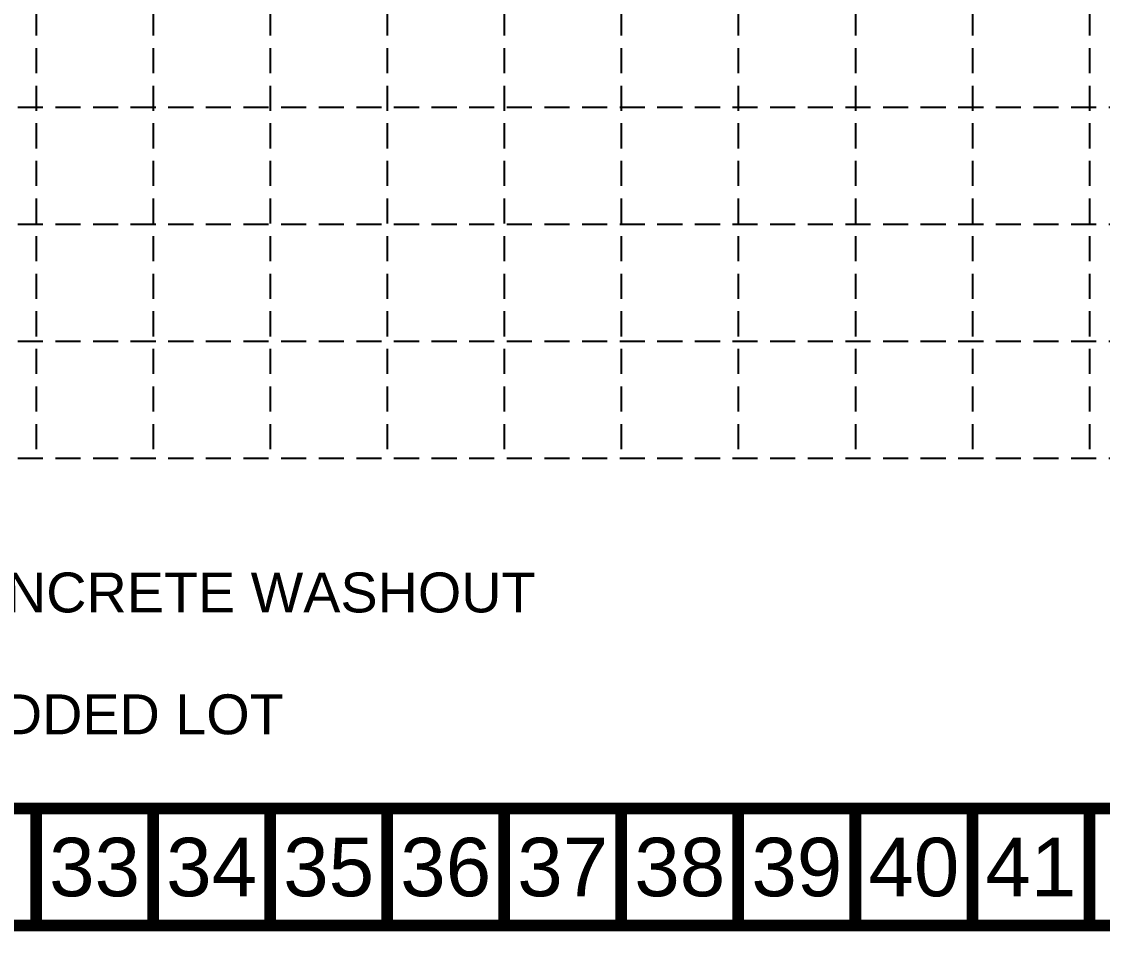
# Model space of a CAD drawing. Header units: feet. Extents: x 2468808 to 2471949, y 7110842 to 7112807.
# Drawn here: x 2470421.1 to 2470873.6, y 7110841.9 to 7111222.9 of the extents above; entities that cross this region are included whole.
import ezdxf
from ezdxf.enums import TextEntityAlignment as Align

# ---------------------------------------------------------------- set-up
doc = ezdxf.new("R2010")
doc.units = ezdxf.units.FT
doc.header["$LTSCALE"] = 35
doc.header["$MEASUREMENT"] = 0
doc.linetypes.add('HIDDEN', pattern=[0.375, 0.25, -0.125])
for name, color, linetype in [('BASE', 7, 'CONTINUOUS'), ('GRID', 254, 'HIDDEN'), ('LEGEND', 7, 'CONTINUOUS')]:
    doc.layers.add(name, color=color, linetype=linetype)
doc.styles.add("L200'", font='ARIAL.TTF', dxfattribs={"height": 0.001969})
doc.styles.get("Standard").update_dxf_attribs({"font": 'ARIAL.TTF'})

msp = doc.modelspace()

# ---------------------------------------------------------------- linework, layer by layer
at = {"layer": 'BASE', "const_width": 4.9}
for points in [[(2468810.16, 7110844.33), (2471946.16, 7110844.33), (2471946.16, 7112804.33), (2468810.16, 7112804.33)], [(2468859.16, 7110893.33), (2471897.16, 7110893.33), (2471897.16, 7112755.33), (2468859.16, 7112755.33)]]:
    msp.add_lwpolyline(points, close=True, dxfattribs=at)
for points in [[(2470427.16, 7110844.33), (2470427.16, 7110893.33)], [(2470476.16, 7110844.33), (2470476.16, 7110893.33)], [(2470525.16, 7110844.33), (2470525.16, 7110893.33)], [(2470574.16, 7110844.33), (2470574.16, 7110893.33)], [(2470623.16, 7110844.33), (2470623.16, 7110893.33)], [(2470672.16, 7110844.33), (2470672.16, 7110893.33)], [(2470721.16, 7110844.33), (2470721.16, 7110893.33)], [(2470770.16, 7110844.33), (2470770.16, 7110893.33)], [(2470819.16, 7110844.33), (2470819.16, 7110893.33)], [(2470868.16, 7110844.33), (2470868.16, 7110893.33)]]:
    msp.add_lwpolyline(points, dxfattribs=at)
at = {"layer": 'GRID', "color": 252, "linetype": 'HIDDEN', "ltscale": 1.2}
for p, q in [((2470427.16, 7112755.33), (2470427.16, 7111040.11)), ((2470476.16, 7112755.33), (2470476.16, 7111040.11)), ((2470525.16, 7112755.33), (2470525.16, 7111040.11)), ((2470574.16, 7112755.33), (2470574.16, 7111040.11)), ((2470623.16, 7112755.33), (2470623.16, 7111040.11)), ((2470672.16, 7112755.33), (2470672.16, 7111040.11)), ((2470721.16, 7112755.33), (2470721.16, 7111040.11)), ((2470770.16, 7112755.33), (2470770.16, 7111040.11)), ((2470819.16, 7112755.33), (2470819.16, 7111040.11)), ((2470868.16, 7112755.33), (2470868.16, 7111040.11)), ((2468860.26, 7111187.11), (2471898.26, 7111187.11)), ((2468860.26, 7111138.11), (2471898.26, 7111138.11)), ((2468860.26, 7111089.11), (2471898.26, 7111089.11)), ((2468860.26, 7111040.11), (2471898.26, 7111040.11))]:
    msp.add_line(p, q, dxfattribs=at)

# ---------------------------------------------------------------- texts
at = {"layer": 'BASE'}
for s, p in [('33', (2470451.66, 7110868.83)), ('34', (2470500.66, 7110868.83)), ('35', (2470549.66, 7110868.83)), ('36', (2470598.66, 7110868.83)), ('37', (2470647.66, 7110868.83)), ('38', (2470696.66, 7110868.83)), ('39', (2470745.66, 7110868.83)), ('40', (2470794.66, 7110868.83)), ('41', (2470843.66, 7110868.83))]:
    msp.add_text(s, height=24.5, dxfattribs=at).set_placement(p, align=Align.MIDDLE_CENTER)
at = {"layer": 'LEGEND', "style": "L200'"}
for s, height, p in [('CONCRETE WASHOUT', 16.7086, (2470379.55, 7110975.47)), ('SODDED LOT', 16.709, (2470379.11, 7110924.43))]:
    msp.add_text(s, height=height, dxfattribs=at).set_placement(p)

doc.saveas('drawing.dxf')
